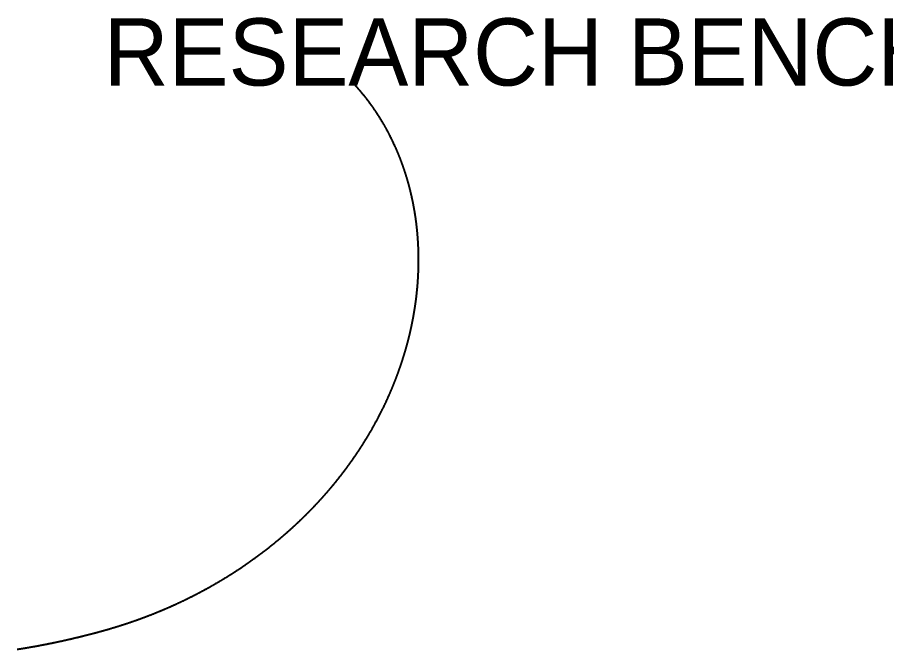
# Model space of a CAD drawing. Header units: millimetres. Extents: x -43 to 113, y -26 to 3.
# Drawn here: x -3.86 to 34.96, y -25.21 to 3.04 of the extents above; entities that cross this region are included whole.
import ezdxf

# ---------------------------------------------------------------- set-up
doc = ezdxf.new("R2010")
doc.units = ezdxf.units.MM

msp = doc.modelspace()

# ---------------------------------------------------------------- linework, layer by layer
at = {"layer": 'INPUT_OPEN_PITCH_SECTOR'}
msp.add_lwpolyline([(11.236, 0), (11.241, -0.009), (11.25, -0.018), (11.257, -0.027), (11.266, -0.035), (11.273, -0.044), (11.281, -0.053), (11.289, -0.062), (11.297, -0.071), (11.305, -0.08), (11.313, -0.089), (11.321, -0.098), (11.329, -0.107), (11.337, -0.116), (11.345, -0.125), (11.353, -0.134), (11.361, -0.143), (11.369, -0.152), (11.376, -0.161), (11.384, -0.17), (11.392, -0.179), (11.4, -0.188), (11.408, -0.197), (11.416, -0.206), (11.423, -0.215), (11.431, -0.224), (11.439, -0.234), (11.447, -0.243), (11.454, -0.252), (11.462, -0.261), (11.47, -0.27), (11.478, -0.28), (11.485, -0.289), (11.493, -0.298), (11.501, -0.307), (11.509, -0.316), (11.516, -0.326), (11.524, -0.335), (11.532, -0.344), (11.539, -0.354), (11.547, -0.363), (11.555, -0.372), (11.562, -0.382), (11.57, -0.391), (11.578, -0.4), (11.585, -0.41), (11.593, -0.419), (11.6, -0.428), (11.608, -0.438), (11.616, -0.447), (11.623, -0.457), (11.631, -0.466), (11.638, -0.476), (11.646, -0.485), (11.653, -0.495), (11.661, -0.504), (11.668, -0.514), (11.676, -0.523), (11.683, -0.533), (11.691, -0.542), (11.698, -0.552), (11.706, -0.561), (11.713, -0.571), (11.721, -0.58), (11.728, -0.59), (11.736, -0.6), (11.743, -0.609), (11.75, -0.619), (11.758, -0.629), (11.765, -0.638), (11.773, -0.648), (11.78, -0.658), (11.787, -0.667), (11.795, -0.677), (11.802, -0.687), (11.809, -0.696), (11.817, -0.706), (11.824, -0.716), (11.831, -0.726), (11.839, -0.735), (11.846, -0.745), (11.853, -0.755), (11.86, -0.765), (11.868, -0.775), (11.875, -0.785), (11.882, -0.794), (11.889, -0.804), (11.897, -0.814), (11.904, -0.824), (11.911, -0.834), (11.918, -0.844), (11.925, -0.854), (11.932, -0.864), (11.94, -0.874), (11.947, -0.884), (11.954, -0.894), (11.961, -0.904), (11.968, -0.914), (11.975, -0.924), (11.982, -0.934), (11.989, -0.944), (11.996, -0.954), (12.004, -0.964), (12.011, -0.974), (12.018, -0.984), (12.025, -0.994), (12.032, -1.004), (12.039, -1.014), (12.046, -1.024), (12.053, -1.034), (12.06, -1.044), (12.067, -1.055), (12.074, -1.065), (12.081, -1.075), (12.088, -1.085), (12.094, -1.095), (12.101, -1.106), (12.108, -1.116), (12.115, -1.126), (12.122, -1.136), (12.129, -1.147), (12.136, -1.157), (12.143, -1.167), (12.15, -1.177), (12.156, -1.188), (12.163, -1.198), (12.17, -1.208), (12.177, -1.219), (12.184, -1.229), (12.19, -1.239), (12.197, -1.25), (12.204, -1.26), (12.211, -1.27), (12.217, -1.281), (12.224, -1.291), (12.231, -1.302), (12.238, -1.312), (12.244, -1.323), (12.251, -1.333), (12.258, -1.344), (12.264, -1.354), (12.271, -1.364), (12.278, -1.375), (12.284, -1.386), (12.291, -1.396), (12.298, -1.407), (12.304, -1.417), (12.311, -1.428), (12.317, -1.438), (12.324, -1.449), (12.331, -1.459), (12.337, -1.47), (12.344, -1.481), (12.35, -1.491), (12.357, -1.502), (12.363, -1.513), (12.37, -1.523), (12.376, -1.534), (12.383, -1.545), (12.389, -1.555), (12.396, -1.566), (12.402, -1.577), (12.408, -1.587), (12.415, -1.598), (12.421, -1.609), (12.428, -1.62), (12.434, -1.63), (12.441, -1.641), (12.447, -1.652), (12.453, -1.663), (12.46, -1.674), (12.466, -1.684), (12.472, -1.695), (12.479, -1.706), (12.485, -1.717), (12.491, -1.728), (12.497, -1.739), (12.504, -1.749), (12.51, -1.76), (12.516, -1.771), (12.523, -1.782), (12.529, -1.793), (12.535, -1.804), (12.541, -1.815), (12.547, -1.826), (12.554, -1.837), (12.56, -1.848), (12.566, -1.859), (12.572, -1.87), (12.578, -1.881), (12.584, -1.892), (12.59, -1.903), (12.597, -1.914), (12.603, -1.925), (12.609, -1.936), (12.615, -1.947), (12.621, -1.958), (12.627, -1.969), (12.633, -1.981), (12.639, -1.992), (12.645, -2.003), (12.651, -2.014), (12.657, -2.025), (12.663, -2.036), (12.669, -2.047), (12.675, -2.059), (12.681, -2.07), (12.687, -2.081), (12.693, -2.092), (12.699, -2.103), (12.705, -2.115), (12.71, -2.126), (12.716, -2.137), (12.722, -2.148), (12.728, -2.16), (12.734, -2.171), (12.74, -2.182), (12.746, -2.194), (12.751, -2.205), (12.757, -2.216), (12.763, -2.227), (12.769, -2.239), (12.774, -2.25), (12.78, -2.262), (12.786, -2.273), (12.792, -2.284), (12.797, -2.296), (12.803, -2.307), (12.809, -2.319), (12.815, -2.33), (12.82, -2.341), (12.826, -2.353), (12.832, -2.364), (12.837, -2.376), (12.843, -2.387), (12.848, -2.399), (12.854, -2.41), (12.86, -2.422), (12.865, -2.433), (12.871, -2.445), (12.876, -2.456), (12.882, -2.468), (12.887, -2.479), (12.893, -2.491), (12.898, -2.503), (12.904, -2.514), (12.909, -2.526), (12.915, -2.537), (12.92, -2.549), (12.926, -2.561), (12.931, -2.572), (12.937, -2.584), (12.942, -2.595), (12.947, -2.607), (12.953, -2.619), (12.958, -2.63), (12.964, -2.642), (12.969, -2.654), (12.974, -2.666), (12.98, -2.677), (12.985, -2.689), (12.99, -2.701), (12.996, -2.713), (13.001, -2.724), (13.006, -2.736), (13.011, -2.748), (13.017, -2.76), (13.022, -2.771), (13.027, -2.783), (13.032, -2.795), (13.037, -2.807), (13.043, -2.819), (13.048, -2.831), (13.053, -2.842), (13.058, -2.854), (13.063, -2.866), (13.068, -2.878), (13.073, -2.89), (13.079, -2.902), (13.084, -2.914), (13.089, -2.926), (13.094, -2.938), (13.099, -2.95), (13.104, -2.962), (13.109, -2.973), (13.114, -2.985), (13.119, -2.997), (13.124, -3.009), (13.129, -3.021), (13.134, -3.033), (13.139, -3.045), (13.144, -3.057), (13.149, -3.069), (13.154, -3.082), (13.159, -3.094), (13.163, -3.106), (13.168, -3.118), (13.173, -3.13), (13.178, -3.142), (13.183, -3.154), (13.188, -3.166), (13.193, -3.178), (13.197, -3.19), (13.202, -3.202), (13.207, -3.215), (13.212, -3.227), (13.216, -3.239), (13.221, -3.251), (13.226, -3.263), (13.231, -3.275), (13.235, -3.288), (13.24, -3.3), (13.245, -3.312), (13.249, -3.324), (13.254, -3.337), (13.259, -3.349), (13.263, -3.361), (13.268, -3.373), (13.273, -3.386), (13.277, -3.398), (13.282, -3.41), (13.286, -3.422), (13.291, -3.435), (13.295, -3.447), (13.3, -3.459), (13.304, -3.472), (13.309, -3.484), (13.313, -3.496), (13.318, -3.509), (13.322, -3.521), (13.327, -3.534), (13.331, -3.546), (13.336, -3.558), (13.34, -3.571), (13.344, -3.583), (13.349, -3.596), (13.353, -3.608), (13.358, -3.62), (13.362, -3.633), (13.366, -3.645), (13.371, -3.658), (13.375, -3.67), (13.379, -3.683), (13.384, -3.695), (13.388, -3.708), (13.392, -3.72), (13.396, -3.733), (13.401, -3.745), (13.405, -3.758), (13.409, -3.77), (13.413, -3.783), (13.417, -3.795), (13.421, -3.808), (13.426, -3.821), (13.43, -3.833), (13.434, -3.846), (13.438, -3.858), (13.442, -3.871), (13.446, -3.884), (13.45, -3.896), (13.454, -3.909), (13.458, -3.922), (13.462, -3.934), (13.467, -3.947), (13.471, -3.959), (13.475, -3.972), (13.479, -3.985), (13.482, -3.998), (13.486, -4.01), (13.49, -4.023), (13.494, -4.036), (13.498, -4.048), (13.502, -4.061), (13.506, -4.074), (13.51, -4.087), (13.514, -4.099), (13.518, -4.112), (13.521, -4.125), (13.525, -4.138), (13.529, -4.15), (13.533, -4.163), (13.537, -4.176), (13.541, -4.189), (13.544, -4.202), (13.548, -4.215), (13.552, -4.227), (13.555, -4.24), (13.559, -4.253), (13.563, -4.266), (13.567, -4.279), (13.57, -4.292), (13.574, -4.305), (13.578, -4.317), (13.581, -4.33), (13.585, -4.343), (13.588, -4.356), (13.592, -4.369), (13.596, -4.382), (13.599, -4.395), (13.603, -4.408), (13.606, -4.421), (13.61, -4.434), (13.613, -4.447), (13.617, -4.46), (13.62, -4.473), (13.624, -4.486), (13.627, -4.499), (13.631, -4.512), (13.634, -4.525), (13.637, -4.538), (13.641, -4.551), (13.644, -4.564), (13.648, -4.577), (13.651, -4.59), (13.654, -4.603), (13.658, -4.616), (13.661, -4.629), (13.664, -4.642), (13.668, -4.655), (13.671, -4.669), (13.674, -4.682), (13.677, -4.695), (13.681, -4.708), (13.684, -4.721), (13.687, -4.734), (13.69, -4.747), (13.693, -4.761), (13.697, -4.774), (13.7, -4.787), (13.703, -4.8), (13.706, -4.813), (13.709, -4.826), (13.712, -4.84), (13.715, -4.853), (13.718, -4.866), (13.721, -4.879), (13.724, -4.892), (13.728, -4.906), (13.731, -4.919), (13.734, -4.932), (13.737, -4.945), (13.74, -4.959), (13.742, -4.972), (13.745, -4.985), (13.748, -4.999), (13.751, -5.012), (13.754, -5.025), (13.757, -5.038), (13.76, -5.052), (13.763, -5.065), (13.766, -5.078), (13.769, -5.092), (13.771, -5.105), (13.774, -5.118), (13.777, -5.132), (13.78, -5.145), (13.783, -5.159), (13.785, -5.172), (13.788, -5.185), (13.791, -5.199), (13.793, -5.212), (13.796, -5.226), (13.799, -5.239), (13.802, -5.252), (13.804, -5.266), (13.807, -5.279), (13.809, -5.293), (13.812, -5.306), (13.815, -5.32), (13.817, -5.333), (13.82, -5.346), (13.822, -5.36), (13.825, -5.373), (13.827, -5.387), (13.83, -5.4), (13.832, -5.414), (13.835, -5.427), (13.837, -5.441), (13.84, -5.454), (13.842, -5.468), (13.845, -5.482), (13.847, -5.495), (13.85, -5.509), (13.852, -5.522), (13.854, -5.536), (13.857, -5.549), (13.859, -5.563), (13.861, -5.576), (13.864, -5.59), (13.866, -5.604), (13.868, -5.617), (13.871, -5.631), (13.873, -5.644), (13.875, -5.658), (13.877, -5.672), (13.88, -5.685), (13.882, -5.699), (13.884, -5.713), (13.886, -5.726), (13.888, -5.74), (13.89, -5.754), (13.893, -5.767), (13.895, -5.781), (13.897, -5.795), (13.899, -5.808), (13.901, -5.822), (13.903, -5.836), (13.905, -5.849), (13.907, -5.863), (13.909, -5.877), (13.911, -5.891), (13.913, -5.904), (13.915, -5.918), (13.917, -5.932), (13.919, -5.946), (13.921, -5.959), (13.923, -5.973), (13.925, -5.987), (13.927, -6.001), (13.929, -6.014), (13.93, -6.028), (13.932, -6.042), (13.934, -6.056), (13.936, -6.07), (13.938, -6.083), (13.94, -6.097), (13.941, -6.111), (13.943, -6.125), (13.945, -6.139), (13.947, -6.153), (13.948, -6.166), (13.95, -6.18), (13.952, -6.194), (13.953, -6.208), (13.955, -6.222), (13.957, -6.236), (13.958, -6.25), (13.96, -6.264), (13.962, -6.277), (13.963, -6.291), (13.965, -6.305), (13.966, -6.319), (13.968, -6.333), (13.969, -6.347), (13.971, -6.361), (13.972, -6.375), (13.974, -6.389), (13.975, -6.403), (13.977, -6.417), (13.978, -6.431), (13.98, -6.445), (13.981, -6.459), (13.982, -6.473), (13.984, -6.487), (13.985, -6.501), (13.986, -6.515), (13.988, -6.529), (13.989, -6.543), (13.99, -6.557), (13.992, -6.571), (13.993, -6.585), (13.994, -6.599), (13.996, -6.613), (13.997, -6.627), (13.998, -6.641), (13.999, -6.655), (14, -6.669), (14.002, -6.683), (14.003, -6.697), (14.004, -6.711), (14.005, -6.725), (14.006, -6.739), (14.007, -6.753), (14.008, -6.767), (14.009, -6.781), (14.01, -6.796), (14.011, -6.81), (14.013, -6.824), (14.014, -6.838), (14.015, -6.852), (14.016, -6.866), (14.016, -6.88), (14.017, -6.894), (14.018, -6.909), (14.019, -6.923), (14.02, -6.937), (14.021, -6.951), (14.022, -6.965), (14.023, -6.979), (14.024, -6.993), (14.025, -7.008), (14.025, -7.022), (14.026, -7.036), (14.027, -7.05), (14.028, -7.064), (14.028, -7.079), (14.029, -7.093), (14.03, -7.107), (14.031, -7.121), (14.031, -7.135), (14.032, -7.15), (14.033, -7.164), (14.033, -7.178), (14.034, -7.192), (14.035, -7.207), (14.035, -7.221), (14.036, -7.235), (14.036, -7.249), (14.037, -7.264), (14.038, -7.278), (14.038, -7.292), (14.039, -7.306), (14.039, -7.321), (14.04, -7.335), (14.04, -7.349), (14.04, -7.364), (14.041, -7.378), (14.041, -7.392), (14.042, -7.407), (14.042, -7.421), (14.043, -7.435), (14.043, -7.449), (14.043, -7.464), (14.044, -7.478), (14.044, -7.492), (14.044, -7.507), (14.045, -7.521), (14.045, -7.536), (14.045, -7.55), (14.045, -7.564), (14.046, -7.579), (14.046, -7.593), (14.046, -7.607), (14.046, -7.622), (14.046, -7.636), (14.046, -7.65), (14.047, -7.665), (14.047, -7.679), (14.047, -7.694), (14.047, -7.708), (14.047, -7.722), (14.047, -7.737), (14.047, -7.751), (14.047, -7.766), (14.047, -7.78), (14.047, -7.795), (14.047, -7.809), (14.047, -7.823), (14.047, -7.838), (14.047, -7.852), (14.047, -7.867), (14.047, -7.881), (14.047, -7.896), (14.047, -7.91), (14.047, -7.925), (14.046, -7.939), (14.046, -7.953), (14.046, -7.968), (14.046, -7.982), (14.046, -7.997), (14.045, -8.011), (14.045, -8.026), (14.045, -8.04), (14.045, -8.055), (14.044, -8.069), (14.044, -8.084), (14.044, -8.098), (14.043, -8.113), (14.043, -8.127), (14.043, -8.142), (14.042, -8.156), (14.042, -8.171), (14.042, -8.185), (14.041, -8.2), (14.041, -8.215), (14.04, -8.229), (14.04, -8.244), (14.039, -8.258), (14.039, -8.273), (14.038, -8.287), (14.038, -8.302), (14.037, -8.316), (14.037, -8.331), (14.036, -8.346), (14.035, -8.36), (14.035, -8.375), (14.034, -8.389), (14.034, -8.404), (14.033, -8.418), (14.032, -8.433), (14.032, -8.448), (14.031, -8.462), (14.03, -8.477), (14.029, -8.491), (14.029, -8.506), (14.028, -8.521), (14.027, -8.535), (14.026, -8.55), (14.025, -8.565), (14.025, -8.579), (14.024, -8.594), (14.023, -8.608), (14.022, -8.623), (14.021, -8.638), (14.02, -8.652), (14.019, -8.667), (14.018, -8.682), (14.017, -8.696), (14.016, -8.711), (14.015, -8.726), (14.014, -8.74), (14.013, -8.755), (14.012, -8.77), (14.011, -8.784), (14.01, -8.799), (14.009, -8.814), (14.008, -8.828), (14.007, -8.843), (14.006, -8.858), (14.005, -8.872), (14.004, -8.887), (14.002, -8.902), (14.001, -8.916), (14, -8.931), (13.999, -8.946), (13.998, -8.96), (13.996, -8.975), (13.995, -8.99), (13.994, -9.005), (13.993, -9.019), (13.991, -9.034), (13.99, -9.049), (13.989, -9.063), (13.987, -9.078), (13.986, -9.093), (13.984, -9.108), (13.983, -9.122), (13.982, -9.137), (13.98, -9.152), (13.979, -9.167), (13.977, -9.181), (13.976, -9.196), (13.974, -9.211), (13.973, -9.226), (13.971, -9.24), (13.97, -9.255), (13.968, -9.27), (13.967, -9.285), (13.965, -9.299), (13.963, -9.314), (13.962, -9.329), (13.96, -9.344), (13.958, -9.358), (13.957, -9.373), (13.955, -9.388), (13.953, -9.403), (13.952, -9.418), (13.95, -9.432), (13.948, -9.447), (13.946, -9.462), (13.945, -9.477), (13.943, -9.492), (13.941, -9.506), (13.939, -9.521), (13.937, -9.536), (13.935, -9.551), (13.934, -9.566), (13.932, -9.58), (13.93, -9.595), (13.928, -9.61), (13.926, -9.625), (13.924, -9.64), (13.922, -9.654), (13.92, -9.669), (13.918, -9.684), (13.916, -9.699), (13.914, -9.714), (13.912, -9.729), (13.91, -9.743), (13.908, -9.758), (13.906, -9.773), (13.903, -9.788), (13.901, -9.803), (13.899, -9.818), (13.897, -9.832), (13.895, -9.847), (13.893, -9.862), (13.89, -9.877), (13.888, -9.892), (13.886, -9.907), (13.884, -9.921), (13.881, -9.936), (13.879, -9.951), (13.877, -9.966), (13.875, -9.981), (13.872, -9.996), (13.87, -10.011), (13.867, -10.025), (13.865, -10.04), (13.863, -10.055), (13.86, -10.07), (13.858, -10.085), (13.855, -10.1), (13.853, -10.115), (13.85, -10.13), (13.848, -10.144), (13.845, -10.159), (13.843, -10.174), (13.84, -10.189), (13.838, -10.204), (13.835, -10.219), (13.833, -10.234), (13.83, -10.249), (13.827, -10.264), (13.825, -10.278), (13.822, -10.293), (13.819, -10.308), (13.817, -10.323), (13.814, -10.338), (13.811, -10.353), (13.809, -10.368), (13.806, -10.383), (13.803, -10.398), (13.8, -10.412), (13.797, -10.427), (13.795, -10.442), (13.792, -10.457), (13.789, -10.472), (13.786, -10.487), (13.783, -10.502), (13.78, -10.517), (13.777, -10.532), (13.774, -10.547), (13.772, -10.562), (13.769, -10.576), (13.766, -10.591), (13.763, -10.606), (13.76, -10.621), (13.757, -10.636), (13.754, -10.651), (13.75, -10.666), (13.747, -10.681), (13.744, -10.696), (13.741, -10.711), (13.738, -10.726), (13.735, -10.741), (13.732, -10.755), (13.729, -10.77), (13.725, -10.785), (13.722, -10.8), (13.719, -10.815), (13.716, -10.83), (13.713, -10.845), (13.709, -10.86), (13.706, -10.875), (13.703, -10.89), (13.699, -10.905), (13.696, -10.92), (13.693, -10.935), (13.689, -10.95), (13.686, -10.965), (13.683, -10.979), (13.679, -10.994), (13.676, -11.009), (13.672, -11.024), (13.669, -11.039), (13.665, -11.054), (13.662, -11.069), (13.658, -11.084), (13.655, -11.099), (13.651, -11.114), (13.648, -11.129), (13.644, -11.144), (13.641, -11.159), (13.637, -11.174), (13.633, -11.189), (13.63, -11.204), (13.626, -11.218), (13.622, -11.233), (13.619, -11.248), (13.615, -11.263), (13.611, -11.278), (13.608, -11.293), (13.604, -11.308), (13.6, -11.323), (13.596, -11.338), (13.592, -11.353), (13.589, -11.368), (13.585, -11.383), (13.581, -11.398), (13.577, -11.413), (13.573, -11.428), (13.569, -11.443), (13.565, -11.458), (13.562, -11.473), (13.558, -11.487), (13.554, -11.502), (13.55, -11.517), (13.546, -11.532), (13.542, -11.547), (13.538, -11.562), (13.534, -11.577), (13.53, -11.592), (13.525, -11.607), (13.521, -11.622), (13.517, -11.637), (13.513, -11.652), (13.509, -11.667), (13.505, -11.682), (13.501, -11.697), (13.497, -11.712), (13.492, -11.727), (13.488, -11.742), (13.484, -11.757), (13.48, -11.771), (13.475, -11.786), (13.471, -11.801), (13.467, -11.816), (13.462, -11.831), (13.458, -11.846), (13.454, -11.861), (13.449, -11.876), (13.445, -11.891), (13.441, -11.906), (13.436, -11.921), (13.432, -11.936), (13.427, -11.951), (13.423, -11.966), (13.418, -11.981), (13.414, -11.996), (13.409, -12.01), (13.405, -12.025), (13.4, -12.04), (13.396, -12.055), (13.391, -12.07), (13.387, -12.085), (13.382, -12.1), (13.377, -12.115), (13.373, -12.13), (13.368, -12.145), (13.363, -12.16), (13.359, -12.175), (13.354, -12.19), (13.349, -12.205), (13.345, -12.22), (13.34, -12.234), (13.335, -12.249), (13.33, -12.264), (13.326, -12.279), (13.321, -12.294), (13.316, -12.309), (13.311, -12.324), (13.306, -12.339), (13.301, -12.354), (13.296, -12.369), (13.291, -12.384), (13.287, -12.399), (13.282, -12.413), (13.277, -12.428), (13.272, -12.443), (13.267, -12.458), (13.262, -12.473), (13.257, -12.488), (13.252, -12.503), (13.247, -12.518), (13.241, -12.533), (13.236, -12.548), (13.231, -12.563), (13.226, -12.577), (13.221, -12.592), (13.216, -12.607), (13.211, -12.622), (13.205, -12.637), (13.2, -12.652), (13.195, -12.667), (13.19, -12.682), (13.185, -12.697), (13.179, -12.712), (13.174, -12.726), (13.169, -12.741), (13.163, -12.756), (13.158, -12.771), (13.153, -12.786), (13.147, -12.801), (13.142, -12.816), (13.137, -12.831), (13.131, -12.846), (13.126, -12.86), (13.12, -12.875), (13.115, -12.89), (13.109, -12.905), (13.104, -12.92), (13.098, -12.935), (13.093, -12.95), (13.087, -12.964), (13.082, -12.979), (13.076, -12.994), (13.071, -13.009), (13.065, -13.024), (13.059, -13.039), (13.054, -13.054), (13.048, -13.068), (13.042, -13.083), (13.037, -13.098), (13.031, -13.113), (13.025, -13.128), (13.019, -13.143), (13.014, -13.158), (13.008, -13.172), (13.002, -13.187), (12.996, -13.202), (12.99, -13.217), (12.985, -13.232), (12.979, -13.247), (12.973, -13.261), (12.967, -13.276), (12.961, -13.291), (12.955, -13.306), (12.949, -13.321), (12.943, -13.336), (12.937, -13.35), (12.931, -13.365), (12.925, -13.38), (12.919, -13.395), (12.913, -13.41), (12.907, -13.424), (12.901, -13.439), (12.895, -13.454), (12.889, -13.469), (12.883, -13.484), (12.877, -13.498), (12.871, -13.513), (12.865, -13.528), (12.858, -13.543), (12.852, -13.558), (12.846, -13.572), (12.84, -13.587), (12.833, -13.602), (12.827, -13.617), (12.821, -13.631), (12.815, -13.646), (12.808, -13.661), (12.802, -13.676), (12.796, -13.691), (12.789, -13.705), (12.783, -13.72), (12.777, -13.735), (12.77, -13.75), (12.764, -13.764), (12.757, -13.779), (12.751, -13.794), (12.744, -13.809), (12.738, -13.823), (12.731, -13.838), (12.725, -13.853), (12.718, -13.868), (12.712, -13.882), (12.705, -13.897), (12.699, -13.912), (12.692, -13.926), (12.685, -13.941), (12.679, -13.956), (12.672, -13.971), (12.666, -13.985), (12.659, -14), (12.652, -14.015), (12.645, -14.029), (12.639, -14.044), (12.632, -14.059), (12.625, -14.074), (12.618, -14.088), (12.612, -14.103), (12.605, -14.118), (12.598, -14.132), (12.591, -14.147), (12.584, -14.162), (12.577, -14.176), (12.571, -14.191), (12.564, -14.206), (12.557, -14.22), (12.55, -14.235), (12.543, -14.25), (12.536, -14.264), (12.529, -14.279), (12.522, -14.294), (12.515, -14.308), (12.508, -14.323), (12.501, -14.338), (12.494, -14.352), (12.487, -14.367), (12.48, -14.381), (12.472, -14.396), (12.465, -14.411), (12.458, -14.425), (12.451, -14.44), (12.444, -14.455), (12.437, -14.469), (12.429, -14.484), (12.422, -14.498), (12.415, -14.513), (12.408, -14.528), (12.4, -14.542), (12.393, -14.557), (12.386, -14.571), (12.378, -14.586), (12.371, -14.6), (12.364, -14.615), (12.356, -14.63), (12.349, -14.644), (12.342, -14.659), (12.334, -14.673), (12.327, -14.688), (12.319, -14.702), (12.312, -14.717), (12.304, -14.732), (12.297, -14.746), (12.289, -14.761), (12.282, -14.775), (12.274, -14.79), (12.267, -14.804), (12.259, -14.819), (12.252, -14.833), (12.244, -14.848), (12.236, -14.862), (12.229, -14.877), (12.221, -14.891), (12.213, -14.906), (12.206, -14.92), (12.198, -14.935), (12.19, -14.949), (12.182, -14.964), (12.175, -14.978), (12.167, -14.993), (12.159, -15.007), (12.151, -15.022), (12.143, -15.036), (12.136, -15.051), (12.128, -15.065), (12.12, -15.08), (12.112, -15.094), (12.104, -15.108), (12.096, -15.123), (12.088, -15.137), (12.08, -15.152), (12.072, -15.166), (12.064, -15.181), (12.056, -15.195), (12.048, -15.209), (12.04, -15.224), (12.032, -15.238), (12.024, -15.253), (12.016, -15.267), (12.008, -15.281), (12, -15.296), (11.992, -15.31), (11.984, -15.325), (11.976, -15.339), (11.967, -15.353), (11.959, -15.368), (11.951, -15.382), (11.943, -15.397), (11.935, -15.411), (11.926, -15.425), (11.918, -15.44), (11.91, -15.454), (11.901, -15.468), (11.893, -15.483), (11.885, -15.497), (11.876, -15.511), (11.868, -15.526), (11.86, -15.54), (11.851, -15.554), (11.843, -15.569), (11.834, -15.583), (11.826, -15.597), (11.818, -15.611), (11.809, -15.626), (11.801, -15.64), (11.792, -15.654), (11.784, -15.669), (11.775, -15.683), (11.766, -15.697), (11.758, -15.711), (11.749, -15.726), (11.741, -15.74), (11.732, -15.754), (11.723, -15.768), (11.715, -15.783), (11.706, -15.797), (11.697, -15.811), (11.689, -15.825), (11.68, -15.839), (11.671, -15.854), (11.663, -15.868), (11.654, -15.882), (11.645, -15.896), (11.636, -15.91), (11.627, -15.925), (11.619, -15.939), (11.61, -15.953), (11.601, -15.967), (11.592, -15.981), (11.583, -15.996), (11.574, -16.01), (11.565, -16.024), (11.556, -16.038), (11.547, -16.052), (11.538, -16.066), (11.529, -16.08), (11.52, -16.095), (11.511, -16.109), (11.502, -16.123), (11.493, -16.137), (11.484, -16.151), (11.475, -16.165), (11.466, -16.179), (11.457, -16.193), (11.448, -16.207), (11.439, -16.221), (11.43, -16.236), (11.42, -16.25), (11.411, -16.264), (11.402, -16.278), (11.393, -16.292), (11.384, -16.306), (11.374, -16.32), (11.365, -16.334), (11.356, -16.348), (11.346, -16.362), (11.337, -16.376), (11.328, -16.39), (11.318, -16.404), (11.309, -16.418), (11.3, -16.432), (11.29, -16.446), (11.281, -16.46), (11.271, -16.474), (11.262, -16.488), (11.253, -16.502), (11.243, -16.516), (11.234, -16.53), (11.224, -16.544), (11.215, -16.558), (11.205, -16.572), (11.196, -16.586), (11.186, -16.599), (11.176, -16.613), (11.167, -16.627), (11.157, -16.641), (11.148, -16.655), (11.138, -16.669), (11.128, -16.683), (11.119, -16.697), (11.109, -16.711), (11.099, -16.725), (11.089, -16.738), (11.08, -16.752), (11.07, -16.766), (11.06, -16.78), (11.05, -16.794), (11.041, -16.808), (11.031, -16.822), (11.021, -16.835), (11.011, -16.849), (11.001, -16.863), (10.991, -16.877), (10.981, -16.891), (10.972, -16.904), (10.962, -16.918), (10.952, -16.932), (10.942, -16.946), (10.932, -16.959), (10.922, -16.973), (10.912, -16.987), (10.902, -17.001), (10.892, -17.015), (10.882, -17.028), (10.872, -17.042), (10.862, -17.056), (10.851, -17.069), (10.841, -17.083), (10.831, -17.097), (10.821, -17.111), (10.811, -17.124), (10.801, -17.138), (10.791, -17.152), (10.78, -17.165), (10.77, -17.179), (10.76, -17.193), (10.75, -17.206), (10.739, -17.22), (10.729, -17.234), (10.719, -17.247), (10.708, -17.261), (10.698, -17.274), (10.688, -17.288), (10.677, -17.302), (10.667, -17.315), (10.657, -17.329), (10.646, -17.342), (10.636, -17.356), (10.625, -17.37), (10.615, -17.383), (10.604, -17.397), (10.594, -17.41), (10.583, -17.424), (10.573, -17.437), (10.562, -17.451), (10.552, -17.465), (10.541, -17.478), (10.531, -17.492), (10.52, -17.505), (10.51, -17.519), (10.499, -17.532), (10.488, -17.546), (10.478, -17.559), (10.467, -17.572), (10.456, -17.586), (10.446, -17.599), (10.435, -17.613), (10.424, -17.626), (10.413, -17.64), (10.403, -17.653), (10.392, -17.667), (10.381, -17.68), (10.37, -17.693), (10.359, -17.707), (10.349, -17.72), (10.338, -17.734), (10.327, -17.747), (10.316, -17.76), (10.305, -17.774), (10.294, -17.787), (10.283, -17.8), (10.272, -17.814), (10.261, -17.827), (10.25, -17.84), (10.239, -17.854), (10.228, -17.867), (10.217, -17.88), (10.206, -17.894), (10.195, -17.907), (10.184, -17.92), (10.173, -17.934), (10.162, -17.947), (10.151, -17.96), (10.14, -17.973), (10.129, -17.987), (10.118, -18), (10.106, -18.013), (10.095, -18.026), (10.084, -18.04), (10.073, -18.053), (10.062, -18.066), (10.05, -18.079), (10.039, -18.092), (10.028, -18.106), (10.017, -18.119), (10.005, -18.132), (9.994, -18.145), (9.983, -18.158), (9.971, -18.171), (9.96, -18.185), (9.948, -18.198), (9.937, -18.211), (9.926, -18.224), (9.914, -18.237), (9.903, -18.25), (9.891, -18.263), (9.88, -18.276), (9.868, -18.289), (9.857, -18.302), (9.845, -18.315), (9.834, -18.329), (9.822, -18.342), (9.811, -18.355), (9.799, -18.368), (9.788, -18.381), (9.776, -18.394), (9.764, -18.407), (9.753, -18.42), (9.741, -18.433), (9.729, -18.446), (9.718, -18.459), (9.706, -18.472), (9.694, -18.485), (9.683, -18.497), (9.671, -18.51), (9.659, -18.523), (9.647, -18.536), (9.636, -18.549), (9.624, -18.562), (9.612, -18.575), (9.6, -18.588), (9.588, -18.601), (9.576, -18.614), (9.565, -18.627), (9.553, -18.639), (9.541, -18.652), (9.529, -18.665), (9.517, -18.678), (9.505, -18.691), (9.493, -18.704), (9.481, -18.716), (9.469, -18.729), (9.457, -18.742), (9.445, -18.755), (9.433, -18.767), (9.421, -18.78), (9.409, -18.793), (9.397, -18.806), (9.385, -18.819), (9.373, -18.831), (9.36, -18.844), (9.348, -18.857), (9.336, -18.869), (9.324, -18.882), (9.312, -18.895), (9.3, -18.907), (9.287, -18.92), (9.275, -18.933), (9.263, -18.945), (9.251, -18.958), (9.238, -18.971), (9.226, -18.983), (9.214, -18.996), (9.201, -19.009), (9.189, -19.021), (9.177, -19.034), (9.164, -19.046), (9.152, -19.059), (9.14, -19.072), (9.127, -19.084), (9.115, -19.097), (9.102, -19.109), (9.09, -19.122), (9.077, -19.134), (9.065, -19.147), (9.052, -19.159), (9.04, -19.172), (9.027, -19.184), (9.015, -19.197), (9.002, -19.209), (8.99, -19.222), (8.977, -19.234), (8.965, -19.247), (8.952, -19.259), (8.939, -19.271), (8.927, -19.284), (8.914, -19.296), (8.901, -19.309), (8.889, -19.321), (8.876, -19.333), (8.863, -19.346), (8.851, -19.358), (8.838, -19.371), (8.825, -19.383), (8.812, -19.395), (8.8, -19.408), (8.787, -19.42), (8.774, -19.432), (8.761, -19.444), (8.748, -19.457), (8.735, -19.469), (8.723, -19.481), (8.71, -19.494), (8.697, -19.506), (8.684, -19.518), (8.671, -19.53), (8.658, -19.543), (8.645, -19.555), (8.632, -19.567), (8.619, -19.579), (8.606, -19.591), (8.593, -19.604), (8.58, -19.616), (8.567, -19.628), (8.554, -19.64), (8.541, -19.652), (8.528, -19.664), (8.515, -19.676), (8.502, -19.689), (8.489, -19.701), (8.475, -19.713), (8.462, -19.725), (8.449, -19.737), (8.436, -19.749), (8.423, -19.761), (8.409, -19.773), (8.396, -19.785), (8.383, -19.797), (8.37, -19.809), (8.356, -19.821), (8.343, -19.833), (8.33, -19.845), (8.317, -19.857), (8.303, -19.869), (8.29, -19.881), (8.277, -19.893), (8.263, -19.905), (8.25, -19.917), (8.236, -19.929), (8.223, -19.941), (8.21, -19.953), (8.196, -19.964), (8.183, -19.976), (8.169, -19.988), (8.156, -20), (8.142, -20.012), (8.129, -20.024), (8.115, -20.036), (8.102, -20.047), (8.088, -20.059), (8.075, -20.071), (8.061, -20.083), (8.047, -20.095), (8.034, -20.106), (8.02, -20.118), (8.007, -20.13), (7.993, -20.142), (7.979, -20.153), (7.966, -20.165), (7.952, -20.177), (7.938, -20.188), (7.924, -20.2), (7.911, -20.212), (7.897, -20.224), (7.883, -20.235), (7.869, -20.247), (7.856, -20.258), (7.842, -20.27), (7.828, -20.282), (7.814, -20.293), (7.8, -20.305), (7.787, -20.317), (7.773, -20.328), (7.759, -20.34), (7.745, -20.351), (7.731, -20.363), (7.717, -20.374), (7.703, -20.386), (7.689, -20.397), (7.675, -20.409), (7.661, -20.42), (7.647, -20.432), (7.633, -20.443), (7.619, -20.455), (7.605, -20.466), (7.591, -20.478), (7.577, -20.489), (7.563, -20.501), (7.549, -20.512), (7.535, -20.523), (7.521, -20.535), (7.507, -20.546), (7.492, -20.557), (7.478, -20.569), (7.464, -20.58), (7.45, -20.591), (7.436, -20.603), (7.422, -20.614), (7.407, -20.625), (7.393, -20.637), (7.379, -20.648), (7.365, -20.659), (7.35, -20.671), (7.336, -20.682), (7.322, -20.693), (7.307, -20.704), (7.293, -20.715), (7.279, -20.727), (7.264, -20.738), (7.25, -20.749), (7.236, -20.76), (7.221, -20.771), (7.207, -20.783), (7.192, -20.794), (7.178, -20.805), (7.163, -20.816), (7.149, -20.827), (7.134, -20.838), (7.12, -20.849), (7.105, -20.86), (7.091, -20.871), (7.076, -20.882), (7.062, -20.893), (7.047, -20.905), (7.033, -20.916), (7.018, -20.927), (7.004, -20.938), (6.989, -20.949), (6.974, -20.96), (6.96, -20.97), (6.945, -20.981), (6.93, -20.992), (6.916, -21.003), (6.901, -21.014), (6.886, -21.025), (6.872, -21.036), (6.857, -21.047), (6.842, -21.058), (6.827, -21.069), (6.813, -21.08), (6.798, -21.09), (6.783, -21.101), (6.768, -21.112), (6.753, -21.123), (6.739, -21.134), (6.724, -21.144), (6.709, -21.155), (6.694, -21.166), (6.679, -21.177), (6.664, -21.187), (6.649, -21.198), (6.634, -21.209), (6.619, -21.22), (6.604, -21.23), (6.589, -21.241), (6.574, -21.252), (6.559, -21.262), (6.544, -21.273), (6.529, -21.284), (6.514, -21.294), (6.499, -21.305), (6.484, -21.315), (6.469, -21.326), (6.454, -21.337), (6.439, -21.347), (6.424, -21.358), (6.409, -21.368), (6.394, -21.379), (6.378, -21.389), (6.363, -21.4), (6.348, -21.41), (6.333, -21.421), (6.318, -21.431), (6.303, -21.442), (6.287, -21.452), (6.272, -21.463), (6.257, -21.473), (6.242, -21.483), (6.226, -21.494), (6.211, -21.504), (6.196, -21.515), (6.18, -21.525), (6.165, -21.535), (6.15, -21.546), (6.134, -21.556), (6.119, -21.566), (6.104, -21.577), (6.088, -21.587), (6.073, -21.597), (6.057, -21.608), (6.042, -21.618), (6.026, -21.628), (6.011, -21.638), (5.996, -21.648), (5.98, -21.659), (5.965, -21.669), (5.949, -21.679), (5.934, -21.689), (5.918, -21.699), (5.902, -21.71), (5.887, -21.72), (5.871, -21.73), (5.856, -21.74), (5.84, -21.75), (5.825, -21.76), (5.809, -21.77), (5.793, -21.78), (5.778, -21.79), (5.762, -21.8), (5.746, -21.81), (5.731, -21.82), (5.715, -21.83), (5.699, -21.84), (5.683, -21.85), (5.668, -21.86), (5.652, -21.87), (5.636, -21.88), (5.62, -21.89), (5.605, -21.9), (5.589, -21.91), (5.573, -21.92), (5.557, -21.93), (5.541, -21.94), (5.526, -21.95), (5.51, -21.959), (5.494, -21.969), (5.478, -21.979), (5.462, -21.989), (5.446, -21.999), (5.43, -22.008), (5.414, -22.018), (5.398, -22.028), (5.382, -22.038), (5.366, -22.047), (5.35, -22.057), (5.334, -22.067), (5.318, -22.077), (5.302, -22.086), (5.286, -22.096), (5.27, -22.106), (5.254, -22.115), (5.238, -22.125), (5.222, -22.134), (5.206, -22.144), (5.19, -22.154), (5.174, -22.163), (5.158, -22.173), (5.142, -22.182), (5.125, -22.192), (5.109, -22.201), (5.093, -22.211), (5.077, -22.22), (5.061, -22.23), (5.045, -22.239), (5.028, -22.249), (5.012, -22.258), (4.996, -22.268), (4.98, -22.277), (4.963, -22.287), (4.947, -22.296), (4.931, -22.305), (4.914, -22.315), (4.898, -22.324), (4.882, -22.334), (4.865, -22.343), (4.849, -22.352), (4.833, -22.362), (4.816, -22.371), (4.8, -22.38), (4.784, -22.389), (4.767, -22.399), (4.751, -22.408), (4.734, -22.417), (4.718, -22.426), (4.701, -22.436), (4.685, -22.445), (4.668, -22.454), (4.652, -22.463), (4.635, -22.472), (4.619, -22.481), (4.602, -22.491), (4.586, -22.5), (4.569, -22.509), (4.553, -22.518), (4.536, -22.527), (4.519, -22.536), (4.503, -22.545), (4.486, -22.554), (4.47, -22.563), (4.453, -22.572), (4.436, -22.581), (4.42, -22.59), (4.403, -22.599), (4.386, -22.608), (4.37, -22.617), (4.353, -22.626), (4.336, -22.635), (4.32, -22.644), (4.303, -22.653), (4.286, -22.661), (4.269, -22.67), (4.252, -22.679), (4.236, -22.688), (4.219, -22.697), (4.202, -22.706), (4.185, -22.714), (4.168, -22.723), (4.152, -22.732), (4.135, -22.741), (4.118, -22.749), (4.101, -22.758), (4.084, -22.767), (4.067, -22.776), (4.05, -22.784), (4.033, -22.793), (4.016, -22.802), (3.999, -22.81), (3.983, -22.819), (3.966, -22.828), (3.949, -22.836), (3.932, -22.845), (3.915, -22.853), (3.898, -22.862), (3.881, -22.87), (3.864, -22.879), (3.846, -22.887), (3.829, -22.896), (3.812, -22.904), (3.795, -22.913), (3.778, -22.921), (3.761, -22.93), (3.744, -22.938), (3.727, -22.947), (3.71, -22.955), (3.693, -22.964), (3.675, -22.972), (3.658, -22.98), (3.641, -22.989), (3.624, -22.997), (3.607, -23.005), (3.589, -23.014), (3.572, -23.022), (3.555, -23.03), (3.538, -23.039), (3.52, -23.047), (3.503, -23.055), (3.486, -23.063), (3.469, -23.072), (3.451, -23.08), (3.434, -23.088), (3.417, -23.096), (3.399, -23.104), (3.382, -23.112), (3.365, -23.121), (3.347, -23.129), (3.33, -23.137), (3.313, -23.145), (3.295, -23.153), (3.278, -23.161), (3.26, -23.169), (3.243, -23.177), (3.225, -23.185), (3.208, -23.193), (3.191, -23.201), (3.173, -23.209), (3.156, -23.217), (3.138, -23.225), (3.121, -23.233), (3.103, -23.241), (3.086, -23.249), (3.068, -23.257), (3.05, -23.265), (3.033, -23.272), (3.015, -23.28), (2.998, -23.288), (2.98, -23.296), (2.963, -23.304), (2.945, -23.312), (2.927, -23.319), (2.91, -23.327), (2.892, -23.335), (2.874, -23.343), (2.857, -23.35), (2.839, -23.358), (2.821, -23.366), (2.804, -23.373), (2.786, -23.381), (2.768, -23.389), (2.751, -23.396), (2.733, -23.404), (2.715, -23.412), (2.697, -23.419), (2.679, -23.427), (2.662, -23.434), (2.644, -23.442), (2.626, -23.449), (2.608, -23.457), (2.59, -23.464), (2.573, -23.472), (2.555, -23.479), (2.537, -23.487), (2.519, -23.494), (2.501, -23.502), (2.483, -23.509), (2.465, -23.516), (2.448, -23.524), (2.43, -23.531), (2.412, -23.539), (2.394, -23.546), (2.376, -23.553), (2.358, -23.561), (2.34, -23.568), (2.322, -23.575), (2.304, -23.582), (2.286, -23.59), (2.268, -23.597), (2.25, -23.604), (2.232, -23.611), (2.214, -23.619), (2.196, -23.626), (2.178, -23.633), (2.16, -23.64), (2.142, -23.647), (2.124, -23.654), (2.105, -23.661), (2.087, -23.669), (2.069, -23.676), (2.051, -23.683), (2.033, -23.69), (2.015, -23.697), (1.997, -23.704), (1.979, -23.711), (1.96, -23.718), (1.942, -23.725), (1.924, -23.732), (1.906, -23.739), (1.888, -23.746), (1.869, -23.752), (1.851, -23.759), (1.833, -23.766), (1.815, -23.773), (1.796, -23.78), (1.778, -23.787), (1.76, -23.794), (1.742, -23.8), (1.723, -23.807), (1.705, -23.814), (1.687, -23.821), (1.668, -23.828), (1.65, -23.834), (1.632, -23.841), (1.613, -23.848), (1.595, -23.854), (1.576, -23.861), (1.558, -23.868), (1.54, -23.874), (1.521, -23.881), (1.503, -23.888), (1.484, -23.894), (1.466, -23.901), (1.448, -23.907), (1.429, -23.914), (1.411, -23.92), (1.392, -23.927), (1.374, -23.933), (1.355, -23.94), (1.337, -23.946), (1.318, -23.953), (1.3, -23.959), (1.281, -23.966), (1.263, -23.972), (1.244, -23.978), (1.226, -23.985), (1.207, -23.991), (1.188, -23.998), (1.17, -24.004), (1.151, -24.01), (1.133, -24.017), (1.114, -24.023), (1.095, -24.029), (1.077, -24.035), (1.058, -24.042), (1.039, -24.048), (1.021, -24.054), (1.002, -24.06), (0.983, -24.066), (0.965, -24.073), (0.946, -24.079), (0.927, -24.085), (0.909, -24.091), (0.89, -24.097), (0.871, -24.103), (0.852, -24.109), (0.834, -24.115), (0.815, -24.121), (0.796, -24.127), (0.777, -24.133), (0.759, -24.139), (0.74, -24.145), (0.721, -24.151), (0.702, -24.157), (0.683, -24.163), (0.665, -24.169), (0.646, -24.175), (0.627, -24.181), (0.608, -24.187), (0.589, -24.193), (0.57, -24.198), (0.551, -24.204), (0.532, -24.21), (0.514, -24.216), (0.495, -24.222), (0.476, -24.227), (0.457, -24.233), (0.438, -24.239), (0.419, -24.245), (0.4, -24.25), (0.381, -24.256), (0.362, -24.262), (0.343, -24.267), (0.324, -24.273), (0.305, -24.278), (0.286, -24.284), (0.267, -24.29), (0.248, -24.295), (0.229, -24.301), (0.21, -24.306), (0.191, -24.312), (0.172, -24.317), (0.153, -24.323), (0.134, -24.328), (0.115, -24.334), (0.096, -24.339), (0.076, -24.345), (0.057, -24.35), (0.038, -24.355), (0.019, -24.361), (0, -24.366), (-0.019, -24.371), (-0.038, -24.377), (-0.057, -24.382), (-0.077, -24.387), (-0.096, -24.393), (-0.115, -24.398), (-0.134, -24.403), (-0.153, -24.409), (-0.173, -24.414), (-0.192, -24.419), (-0.211, -24.424), (-0.23, -24.43), (-0.249, -24.435), (-0.269, -24.44), (-0.288, -24.445), (-0.307, -24.45), (-0.327, -24.456), (-0.346, -24.461), (-0.365, -24.466), (-0.384, -24.471), (-0.404, -24.476), (-0.423, -24.481), (-0.442, -24.487), (-0.462, -24.492), (-0.481, -24.497), (-0.5, -24.502), (-0.52, -24.507), (-0.539, -24.512), (-0.559, -24.517), (-0.578, -24.522), (-0.597, -24.527), (-0.617, -24.532), (-0.636, -24.537), (-0.656, -24.542), (-0.675, -24.547), (-0.694, -24.552), (-0.714, -24.557), (-0.733, -24.562), (-0.753, -24.567), (-0.772, -24.572), (-0.792, -24.577), (-0.811, -24.582), (-0.831, -24.587), (-0.85, -24.592), (-0.87, -24.597), (-0.889, -24.602), (-0.909, -24.607), (-0.928, -24.612), (-0.948, -24.616), (-0.967, -24.621), (-0.987, -24.626), (-1.007, -24.631), (-1.026, -24.636), (-1.046, -24.641), (-1.065, -24.645), (-1.085, -24.65), (-1.104, -24.655), (-1.124, -24.66), (-1.144, -24.665), (-1.163, -24.669), (-1.183, -24.674), (-1.203, -24.679), (-1.222, -24.684), (-1.242, -24.688), (-1.262, -24.693), (-1.281, -24.698), (-1.301, -24.702), (-1.321, -24.707), (-1.34, -24.712), (-1.36, -24.716), (-1.38, -24.721), (-1.4, -24.726), (-1.419, -24.73), (-1.439, -24.735), (-1.459, -24.739), (-1.479, -24.744), (-1.499, -24.749), (-1.518, -24.753), (-1.538, -24.758), (-1.558, -24.762), (-1.578, -24.767), (-1.598, -24.771), (-1.617, -24.776), (-1.637, -24.78), (-1.657, -24.785), (-1.677, -24.789), (-1.697, -24.794), (-1.717, -24.798), (-1.737, -24.803), (-1.756, -24.807), (-1.776, -24.812), (-1.796, -24.816), (-1.816, -24.82), (-1.836, -24.825), (-1.856, -24.829), (-1.876, -24.834), (-1.896, -24.838), (-1.916, -24.842), (-1.936, -24.847), (-1.956, -24.851), (-1.976, -24.855), (-1.996, -24.86), (-2.016, -24.864), (-2.036, -24.868), (-2.056, -24.872), (-2.076, -24.877), (-2.096, -24.881), (-2.116, -24.885), (-2.136, -24.889), (-2.156, -24.894), (-2.176, -24.898), (-2.196, -24.902), (-2.216, -24.906), (-2.236, -24.91), (-2.256, -24.915), (-2.277, -24.919), (-2.297, -24.923), (-2.317, -24.927), (-2.337, -24.931), (-2.357, -24.935), (-2.377, -24.939), (-2.397, -24.943), (-2.418, -24.947), (-2.438, -24.952), (-2.458, -24.956), (-2.478, -24.96), (-2.498, -24.964), (-2.519, -24.968), (-2.539, -24.972), (-2.559, -24.976), (-2.579, -24.98), (-2.599, -24.984), (-2.62, -24.988), (-2.64, -24.992), (-2.66, -24.996), (-2.68, -24.999), (-2.701, -25.003), (-2.721, -25.007), (-2.741, -25.011), (-2.762, -25.015), (-2.782, -25.019), (-2.802, -25.023), (-2.823, -25.027), (-2.843, -25.03), (-2.863, -25.034), (-2.884, -25.038), (-2.904, -25.042), (-2.924, -25.046), (-2.945, -25.05), (-2.965, -25.053), (-2.986, -25.057), (-3.006, -25.061), (-3.026, -25.065), (-3.047, -25.068), (-3.067, -25.072), (-3.088, -25.076), (-3.108, -25.079), (-3.129, -25.083), (-3.149, -25.087), (-3.17, -25.09), (-3.19, -25.094), (-3.211, -25.098), (-3.231, -25.101), (-3.252, -25.105), (-3.272, -25.108), (-3.293, -25.112), (-3.313, -25.116), (-3.334, -25.119), (-3.354, -25.123), (-3.375, -25.126), (-3.395, -25.13), (-3.416, -25.133), (-3.437, -25.137), (-3.457, -25.14), (-3.478, -25.144), (-3.498, -25.147), (-3.519, -25.151), (-3.54, -25.154), (-3.56, -25.158), (-3.581, -25.161), (-3.602, -25.164), (-3.622, -25.168), (-3.643, -25.171), (-3.664, -25.174), (-3.684, -25.178), (-3.705, -25.181), (-3.726, -25.185), (-3.746, -25.188), (-3.767, -25.191), (-3.788, -25.194), (-3.809, -25.198), (-3.829, -25.201), (-3.85, -25.204), (-3.871, -25.208)], dxfattribs=at)

# ---------------------------------------------------------------- texts
at = {"layer": 'RESEARCH_ONLY'}
msp.add_text('RESEARCH BENCH PROTOTYPE — NOT FOR HUMAN USE', height=3, dxfattribs=at).set_placement((0, 0))

doc.saveas('drawing.dxf')
